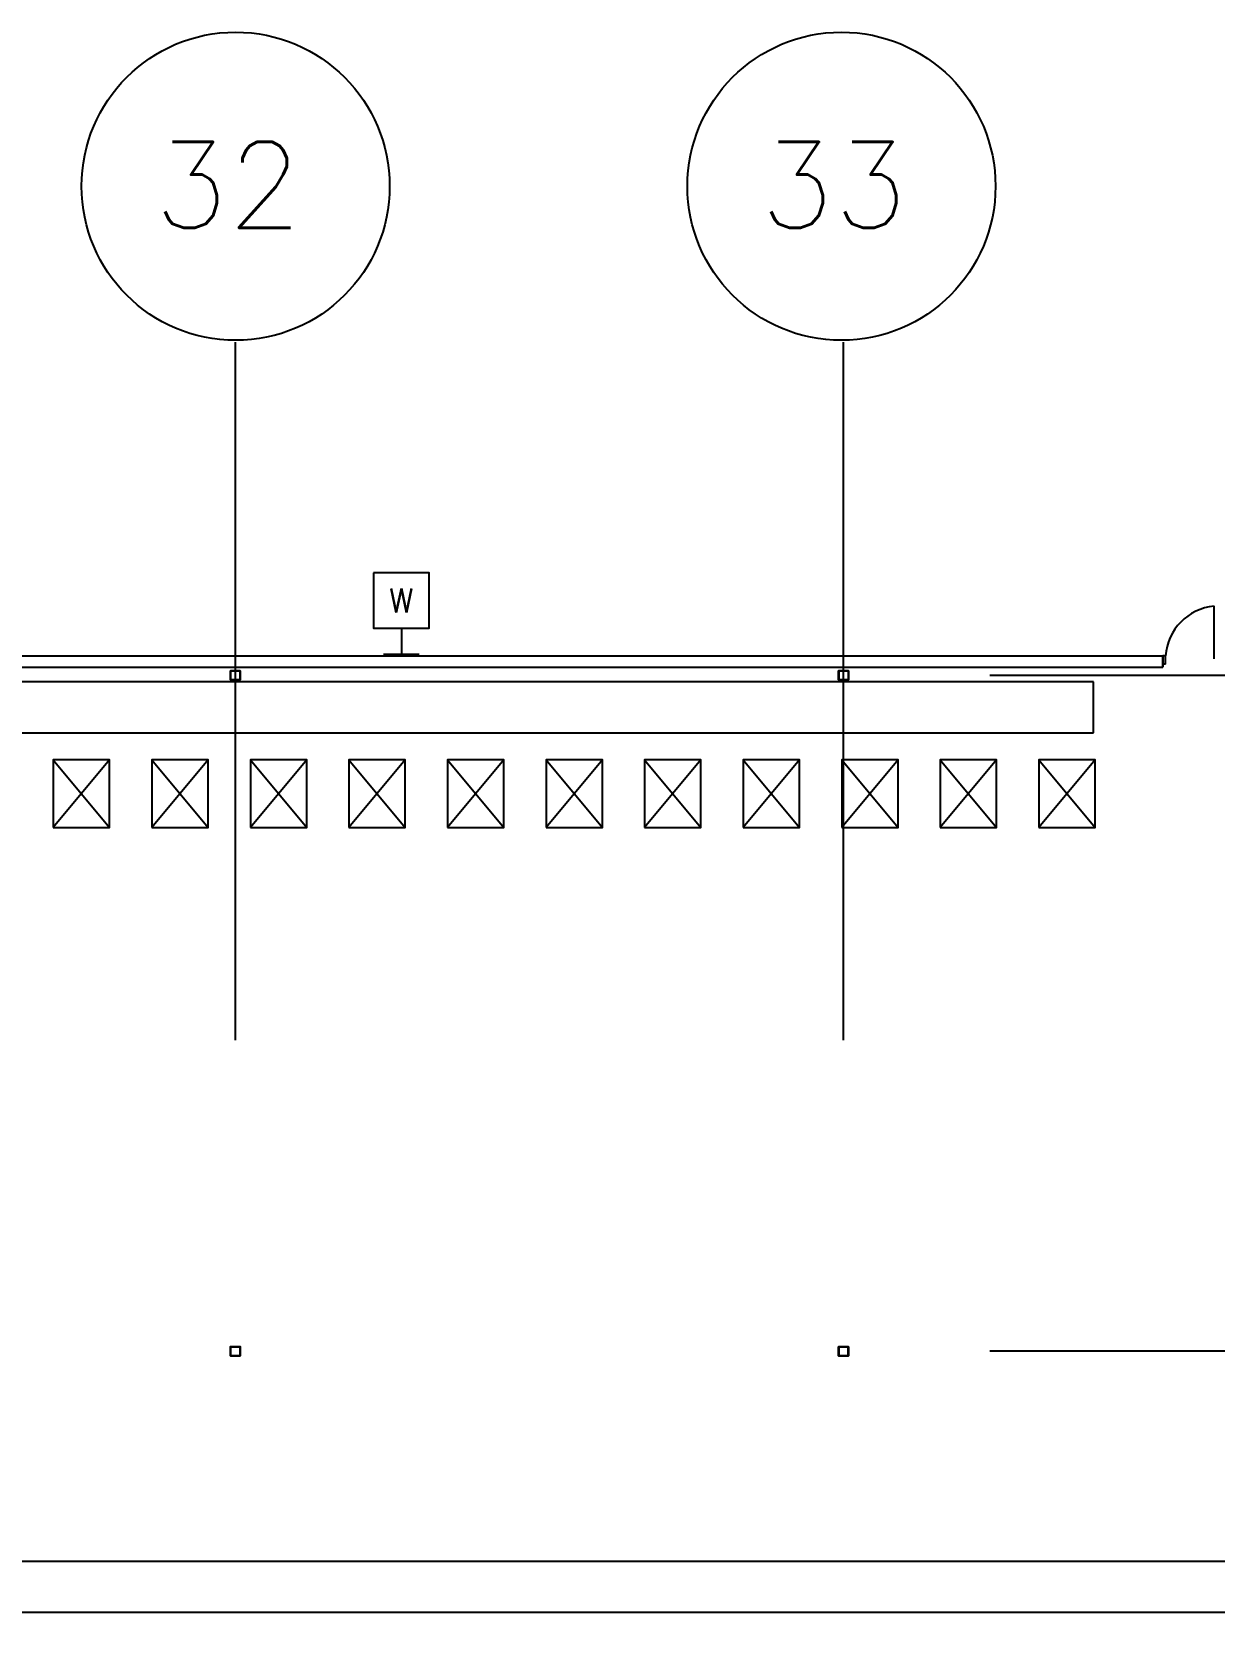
# Model space of a CAD drawing. Header units: millimetres. Extents: x 626570 to 643256, y 6233 to 11343.
# Drawn here: x 640344 to 641184, y 10199 to 11343 of the extents above; entities that cross this region are included whole.
import ezdxf
from ezdxf.enums import TextEntityAlignment as Align

# ---------------------------------------------------------------- set-up
doc = ezdxf.new("R2010")
doc.units = ezdxf.units.MM
doc.header["$LTSCALE"] = 4000
doc.header["$MEASUREMENT"] = 0
doc.linetypes.add('DASHDOT', pattern=[1, 0.5, -0.25, 0, -0.25])
doc.layers.get('0').update_dxf_attribs({"linetype": 'CONTINUOUS'})
for name, color, linetype in [('2012-201_DOOR', 4, 'CONTINUOUS'), ('2012-201_WALL-FLEXWALL', 7, 'CONTINUOUS'), ('45', 4, 'CONTINUOUS'), ('DEPAL3', 4, 'CONTINUOUS'), ('DOOR-THRESHOLD-42', 4, 'CONTINUOUS'), ('LTG', 6, 'CONTINUOUS'), ('MASTERFOUNDATION_1', 4, 'DASHDOT'), ('MASTERFOUNDATION_2', 7, 'CONTINUOUS'), ('MASTERFOUNDATION_25', 7, 'CONTINUOUS'), ('SORTER', 4, 'CONTINUOUS')]:
    doc.layers.add(name, color=color, linetype=linetype)
doc.styles.add('ROMANS', font='ROMANS')
doc.styles.get("Standard").update_dxf_attribs({"font": 'simplex.shx'})

# ---------------------------------------------------------------- blocks, each defined once
blk = doc.blocks.new('WUP')
for p, q in [((0, 465), (0, 0)), ((-322, 0), (322, 0))]:
    blk.add_line(p, q)
blk.add_lwpolyline([(-500, 1465), (-500, 465), (500, 465), (500, 1465)], close=True)
blk.add_text('W', height=430).set_placement((0, 965), align=Align.MIDDLE)

msp = doc.modelspace()

# ---------------------------------------------------------------- linework, layer by layer
at = {"layer": '2012-201_DOOR', "linetype": 'Continuous'}
for p, q in [((641183.2, 10898.4), (641183.2, 10935.8)), ((641148.7, 10900.4), (641146.7, 10900.4)), ((641148.7, 10894.5), (641146.7, 10894.5)), ((641148.7, 10894.5), (641148.7, 10900.4))]:
    msp.add_line(p, q, dxfattribs=at)
at = {"layer": '2012-201_WALL-FLEXWALL', "linetype": 'Continuous'}
for p, q in [((638823.9, 10900.4), (641146.7, 10900.4)), ((641146.7, 10900.4), (641146.7, 10892.5)), ((641146.7, 10892.5), (641146.7, 10900.4)), ((638823.9, 10892.5), (641146.7, 10892.5))]:
    msp.add_line(p, q, dxfattribs=at)
at = {"layer": '45', "linetype": 'Continuous'}
for p, q in [((640398.7, 10826.6), (640358.7, 10778.6)), ((640358.7, 10826.6), (640398.7, 10778.6)), ((640468.7, 10826.6), (640428.7, 10778.6)), ((640428.7, 10826.6), (640468.7, 10778.6)), ((640538.7, 10826.6), (640498.7, 10778.6)), ((640498.7, 10826.6), (640538.7, 10778.6)), ((640608.7, 10826.6), (640568.7, 10778.6)), ((640568.7, 10826.6), (640608.7, 10778.6)), ((640678.7, 10826.6), (640638.7, 10778.6)), ((640638.7, 10826.6), (640678.7, 10778.6)), ((640748.7, 10826.6), (640708.7, 10778.6)), ((640708.7, 10826.6), (640748.7, 10778.6)), ((640818.7, 10826.6), (640778.7, 10778.6)), ((640778.7, 10826.6), (640818.7, 10778.6)), ((640888.7, 10826.6), (640848.7, 10778.6)), ((640848.7, 10826.6), (640888.7, 10778.6)), ((640958.7, 10826.6), (640918.7, 10778.6)), ((640918.7, 10826.6), (640958.7, 10778.6)), ((641028.7, 10826.6), (640988.7, 10778.6)), ((640988.7, 10826.6), (641028.7, 10778.6)), ((641098.7, 10826.6), (641058.7, 10778.6)), ((641058.7, 10826.6), (641098.7, 10778.6))]:
    msp.add_line(p, q, dxfattribs=at)
at = {"layer": '45', "linetype": 'Continuous', "flags": 128}
for points in [[(640358.7, 10778.6), (640398.7, 10778.6), (640398.7, 10826.6), (640358.7, 10826.6), (640358.7, 10778.6)], [(640428.7, 10778.6), (640468.7, 10778.6), (640468.7, 10826.6), (640428.7, 10826.6), (640428.7, 10778.6)], [(640498.7, 10778.6), (640538.7, 10778.6), (640538.7, 10826.6), (640498.7, 10826.6), (640498.7, 10778.6)], [(640568.7, 10778.6), (640608.7, 10778.6), (640608.7, 10826.6), (640568.7, 10826.6), (640568.7, 10778.6)], [(640638.7, 10778.6), (640678.7, 10778.6), (640678.7, 10826.6), (640638.7, 10826.6), (640638.7, 10778.6)], [(640708.7, 10778.6), (640748.7, 10778.6), (640748.7, 10826.6), (640708.7, 10826.6), (640708.7, 10778.6)], [(640778.7, 10778.6), (640818.7, 10778.6), (640818.7, 10826.6), (640778.7, 10826.6), (640778.7, 10778.6)], [(640848.7, 10778.6), (640888.7, 10778.6), (640888.7, 10826.6), (640848.7, 10826.6), (640848.7, 10778.6)], [(640918.7, 10778.6), (640958.7, 10778.6), (640958.7, 10826.6), (640918.7, 10826.6), (640918.7, 10778.6)], [(640988.7, 10778.6), (641028.7, 10778.6), (641028.7, 10826.6), (640988.7, 10826.6), (640988.7, 10778.6)], [(641058.7, 10778.6), (641098.7, 10778.6), (641098.7, 10826.6), (641058.7, 10826.6), (641058.7, 10778.6)]]:
    msp.add_lwpolyline(points, close=True, dxfattribs=at)
at = {"layer": 'DEPAL3', "ltscale": 0.25}
for p, q in [((641097.5, 10882), (639717.6, 10882)), ((641097.5, 10845.8), (641097.5, 10882)), ((639717.6, 10845.8), (641097.5, 10845.8))]:
    msp.add_line(p, q, dxfattribs=at)
at = {"layer": 'DOOR-THRESHOLD-42', "linetype": 'Continuous'}
msp.add_arc((641187, 10897.6), 38.4, 95.795, 175.819, dxfattribs=at)
at = {"layer": 'MASTERFOUNDATION_1', "linetype": 'DASHDOT'}
for p, q in [((640488, 6627.5), (640488, 11123.2)), ((640920, 6627.5), (640920, 11123.2)), ((643023.9, 10886.6), (626796.6, 10886.6)), ((643023.9, 10406.6), (626796.6, 10406.6))]:
    msp.add_line(p, q, dxfattribs=at)
at = {"layer": 'MASTERFOUNDATION_2', "linetype": 'Continuous'}
for centre in [(640488.2, 11233.9), (640918.5, 11233.9)]:
    msp.add_circle(centre, 109.4, dxfattribs=at)
at = {"layer": 'MASTERFOUNDATION_25', "linetype": 'Continuous', "flags": 128}
for points in [[(640485.1, 10890.1), (640490.9, 10890.1), (640490.9, 10890.1), (640490.9, 10890.1), (640490.9, 10890.1), (640491, 10890.1), (640491, 10890.1), (640491, 10890.1), (640491, 10890.1), (640491, 10890.1), (640491.1, 10890.1), (640491.1, 10890.1), (640491.1, 10890.1), (640491.1, 10890.1), (640491.1, 10890), (640491.2, 10890), (640491.2, 10890), (640491.2, 10890), (640491.2, 10890), (640491.2, 10890), (640491.3, 10890), (640491.3, 10890), (640491.3, 10889.9), (640491.3, 10889.9), (640491.3, 10889.9), (640491.3, 10889.9), (640491.4, 10889.9), (640491.4, 10889.9), (640491.4, 10889.9), (640491.4, 10889.8), (640491.4, 10889.8), (640491.4, 10889.8), (640491.4, 10889.8), (640491.4, 10889.8), (640491.4, 10889.7), (640491.5, 10889.7), (640491.5, 10889.7), (640491.5, 10889.7), (640491.5, 10889.7), (640491.5, 10889.6), (640491.5, 10889.6), (640491.5, 10889.6), (640491.5, 10889.6), (640491.5, 10889.6), (640491.5, 10889.5), (640491.5, 10889.5), (640491.5, 10889.5), (640491.5, 10883.7), (640491.5, 10883.7), (640491.5, 10883.7), (640491.5, 10883.7), (640491.5, 10883.6), (640491.5, 10883.6), (640491.5, 10883.6), (640491.5, 10883.6), (640491.5, 10883.6), (640491.5, 10883.5), (640491.5, 10883.5), (640491.5, 10883.5), (640491.4, 10883.5), (640491.4, 10883.5), (640491.4, 10883.4), (640491.4, 10883.4), (640491.4, 10883.4), (640491.4, 10883.4), (640491.4, 10883.4), (640491.4, 10883.3), (640491.4, 10883.3), (640491.3, 10883.3), (640491.3, 10883.3), (640491.3, 10883.3), (640491.3, 10883.3), (640491.3, 10883.3), (640491.3, 10883.2), (640491.2, 10883.2), (640491.2, 10883.2), (640491.2, 10883.2), (640491.2, 10883.2), (640491.2, 10883.2), (640491.1, 10883.2), (640491.1, 10883.2), (640491.1, 10883.2), (640491.1, 10883.1), (640491.1, 10883.1), (640491, 10883.1), (640491, 10883.1), (640491, 10883.1), (640491, 10883.1), (640491, 10883.1), (640490.9, 10883.1), (640490.9, 10883.1), (640490.9, 10883.1), (640490.9, 10883.1), (640485.1, 10883.1), (640485.1, 10883.1), (640485.1, 10883.1), (640485.1, 10883.1), (640485, 10883.1), (640485, 10883.1), (640485, 10883.1), (640485, 10883.1), (640484.9, 10883.1), (640484.9, 10883.1), (640484.9, 10883.1), (640484.9, 10883.2), (640484.9, 10883.2), (640484.8, 10883.2), (640484.8, 10883.2), (640484.8, 10883.2), (640484.8, 10883.2), (640484.8, 10883.2), (640484.8, 10883.2), (640484.7, 10883.2), (640484.7, 10883.3), (640484.7, 10883.3), (640484.7, 10883.3), (640484.7, 10883.3), (640484.7, 10883.3), (640484.6, 10883.3), (640484.6, 10883.3), (640484.6, 10883.4), (640484.6, 10883.4), (640484.6, 10883.4), (640484.6, 10883.4), (640484.6, 10883.4), (640484.6, 10883.5), (640484.6, 10883.5), (640484.5, 10883.5), (640484.5, 10883.5), (640484.5, 10883.5), (640484.5, 10883.6), (640484.5, 10883.6), (640484.5, 10883.6), (640484.5, 10883.6), (640484.5, 10883.6), (640484.5, 10883.7), (640484.5, 10883.7), (640484.5, 10883.7), (640484.5, 10883.7), (640484.5, 10889.5), (640484.5, 10889.5), (640484.5, 10889.5), (640484.5, 10889.6), (640484.5, 10889.6), (640484.5, 10889.6), (640484.5, 10889.6), (640484.5, 10889.6), (640484.5, 10889.7), (640484.5, 10889.7), (640484.5, 10889.7), (640484.5, 10889.7), (640484.6, 10889.7), (640484.6, 10889.8), (640484.6, 10889.8), (640484.6, 10889.8), (640484.6, 10889.8), (640484.6, 10889.8), (640484.6, 10889.9), (640484.6, 10889.9), (640484.6, 10889.9), (640484.7, 10889.9), (640484.7, 10889.9), (640484.7, 10889.9), (640484.7, 10889.9), (640484.7, 10890), (640484.7, 10890), (640484.8, 10890), (640484.8, 10890), (640484.8, 10890), (640484.8, 10890), (640484.8, 10890), (640484.8, 10890), (640484.9, 10890.1), (640484.9, 10890.1), (640484.9, 10890.1), (640484.9, 10890.1), (640484.9, 10890.1), (640485, 10890.1), (640485, 10890.1), (640485, 10890.1), (640485, 10890.1), (640485.1, 10890.1), (640485.1, 10890.1), (640485.1, 10890.1), (640485.1, 10890.1)], [(640485.1, 10889.8), (640490.9, 10889.8), (640490.9, 10889.8), (640490.9, 10889.8), (640490.9, 10889.8), (640490.9, 10889.8), (640490.9, 10889.8), (640490.9, 10889.8), (640490.9, 10889.8), (640491, 10889.8), (640491, 10889.8), (640491, 10889.8), (640491, 10889.8), (640491, 10889.8), (640491, 10889.8), (640491, 10889.8), (640491, 10889.8), (640491, 10889.7), (640491, 10889.7), (640491.1, 10889.7), (640491.1, 10889.7), (640491.1, 10889.7), (640491.1, 10889.7), (640491.1, 10889.7), (640491.1, 10889.7), (640491.1, 10889.7), (640491.1, 10889.7), (640491.1, 10889.7), (640491.1, 10889.7), (640491.1, 10889.7), (640491.1, 10889.7), (640491.1, 10889.6), (640491.1, 10889.6), (640491.2, 10889.6), (640491.2, 10889.6), (640491.2, 10889.6), (640491.2, 10889.6), (640491.2, 10889.6), (640491.2, 10889.6), (640491.2, 10889.6), (640491.2, 10889.6), (640491.2, 10889.5), (640491.2, 10889.5), (640491.2, 10889.5), (640491.2, 10889.5), (640491.2, 10889.5), (640491.2, 10889.5), (640491.2, 10883.7), (640491.2, 10883.7), (640491.2, 10883.7), (640491.2, 10883.7), (640491.2, 10883.7), (640491.2, 10883.7), (640491.2, 10883.7), (640491.2, 10883.7), (640491.2, 10883.6), (640491.2, 10883.6), (640491.2, 10883.6), (640491.2, 10883.6), (640491.2, 10883.6), (640491.2, 10883.6), (640491.1, 10883.6), (640491.1, 10883.6), (640491.1, 10883.6), (640491.1, 10883.6), (640491.1, 10883.5), (640491.1, 10883.5), (640491.1, 10883.5), (640491.1, 10883.5), (640491.1, 10883.5), (640491.1, 10883.5), (640491.1, 10883.5), (640491.1, 10883.5), (640491.1, 10883.5), (640491.1, 10883.5), (640491, 10883.5), (640491, 10883.5), (640491, 10883.5), (640491, 10883.5), (640491, 10883.5), (640491, 10883.4), (640491, 10883.4), (640491, 10883.4), (640491, 10883.4), (640491, 10883.4), (640490.9, 10883.4), (640490.9, 10883.4), (640490.9, 10883.4), (640490.9, 10883.4), (640490.9, 10883.4), (640490.9, 10883.4), (640490.9, 10883.4), (640490.9, 10883.4), (640485.1, 10883.4), (640485.1, 10883.4), (640485.1, 10883.4), (640485.1, 10883.4), (640485.1, 10883.4), (640485.1, 10883.4), (640485.1, 10883.4), (640485, 10883.4), (640485, 10883.4), (640485, 10883.4), (640485, 10883.4), (640485, 10883.4), (640485, 10883.4), (640485, 10883.5), (640485, 10883.5), (640485, 10883.5), (640485, 10883.5), (640484.9, 10883.5), (640484.9, 10883.5), (640484.9, 10883.5), (640484.9, 10883.5), (640484.9, 10883.5), (640484.9, 10883.5), (640484.9, 10883.5), (640484.9, 10883.5), (640484.9, 10883.5), (640484.9, 10883.5), (640484.9, 10883.5), (640484.9, 10883.6), (640484.9, 10883.6), (640484.9, 10883.6), (640484.8, 10883.6), (640484.8, 10883.6), (640484.8, 10883.6), (640484.8, 10883.6), (640484.8, 10883.6), (640484.8, 10883.6), (640484.8, 10883.6), (640484.8, 10883.7), (640484.8, 10883.7), (640484.8, 10883.7), (640484.8, 10883.7), (640484.8, 10883.7), (640484.8, 10883.7), (640484.8, 10883.7), (640484.8, 10883.7), (640484.8, 10889.5), (640484.8, 10889.5), (640484.8, 10889.5), (640484.8, 10889.5), (640484.8, 10889.5), (640484.8, 10889.5), (640484.8, 10889.6), (640484.8, 10889.6), (640484.8, 10889.6), (640484.8, 10889.6), (640484.8, 10889.6), (640484.8, 10889.6), (640484.8, 10889.6), (640484.8, 10889.6), (640484.8, 10889.6), (640484.9, 10889.6), (640484.9, 10889.7), (640484.9, 10889.7), (640484.9, 10889.7), (640484.9, 10889.7), (640484.9, 10889.7), (640484.9, 10889.7), (640484.9, 10889.7), (640484.9, 10889.7), (640484.9, 10889.7), (640484.9, 10889.7), (640484.9, 10889.7), (640484.9, 10889.7), (640484.9, 10889.7), (640485, 10889.7), (640485, 10889.8), (640485, 10889.8), (640485, 10889.8), (640485, 10889.8), (640485, 10889.8), (640485, 10889.8), (640485, 10889.8), (640485, 10889.8), (640485, 10889.8), (640485.1, 10889.8), (640485.1, 10889.8), (640485.1, 10889.8), (640485.1, 10889.8), (640485.1, 10889.8), (640485.1, 10889.8), (640485.1, 10889.8)], [(640917.1, 10890.1), (640922.9, 10890.1), (640922.9, 10890.1), (640922.9, 10890.1), (640922.9, 10890.1), (640923, 10890.1), (640923, 10890.1), (640923, 10890.1), (640923, 10890.1), (640923.1, 10890.1), (640923.1, 10890.1), (640923.1, 10890.1), (640923.1, 10890.1), (640923.1, 10890.1), (640923.2, 10890), (640923.2, 10890), (640923.2, 10890), (640923.2, 10890), (640923.2, 10890), (640923.2, 10890), (640923.3, 10890), (640923.3, 10890), (640923.3, 10889.9), (640923.3, 10889.9), (640923.3, 10889.9), (640923.3, 10889.9), (640923.4, 10889.9), (640923.4, 10889.9), (640923.4, 10889.9), (640923.4, 10889.8), (640923.4, 10889.8), (640923.4, 10889.8), (640923.4, 10889.8), (640923.4, 10889.8), (640923.5, 10889.7), (640923.5, 10889.7), (640923.5, 10889.7), (640923.5, 10889.7), (640923.5, 10889.7), (640923.5, 10889.6), (640923.5, 10889.6), (640923.5, 10889.6), (640923.5, 10889.6), (640923.5, 10889.6), (640923.5, 10889.5), (640923.5, 10889.5), (640923.5, 10889.5), (640923.5, 10883.7), (640923.5, 10883.7), (640923.5, 10883.7), (640923.5, 10883.7), (640923.5, 10883.6), (640923.5, 10883.6), (640923.5, 10883.6), (640923.5, 10883.6), (640923.5, 10883.6), (640923.5, 10883.5), (640923.5, 10883.5), (640923.5, 10883.5), (640923.5, 10883.5), (640923.4, 10883.5), (640923.4, 10883.4), (640923.4, 10883.4), (640923.4, 10883.4), (640923.4, 10883.4), (640923.4, 10883.4), (640923.4, 10883.3), (640923.4, 10883.3), (640923.3, 10883.3), (640923.3, 10883.3), (640923.3, 10883.3), (640923.3, 10883.3), (640923.3, 10883.3), (640923.3, 10883.2), (640923.2, 10883.2), (640923.2, 10883.2), (640923.2, 10883.2), (640923.2, 10883.2), (640923.2, 10883.2), (640923.2, 10883.2), (640923.1, 10883.2), (640923.1, 10883.2), (640923.1, 10883.1), (640923.1, 10883.1), (640923.1, 10883.1), (640923, 10883.1), (640923, 10883.1), (640923, 10883.1), (640923, 10883.1), (640922.9, 10883.1), (640922.9, 10883.1), (640922.9, 10883.1), (640922.9, 10883.1), (640917.1, 10883.1), (640917.1, 10883.1), (640917.1, 10883.1), (640917.1, 10883.1), (640917, 10883.1), (640917, 10883.1), (640917, 10883.1), (640917, 10883.1), (640917, 10883.1), (640916.9, 10883.1), (640916.9, 10883.1), (640916.9, 10883.2), (640916.9, 10883.2), (640916.9, 10883.2), (640916.8, 10883.2), (640916.8, 10883.2), (640916.8, 10883.2), (640916.8, 10883.2), (640916.8, 10883.2), (640916.7, 10883.2), (640916.7, 10883.3), (640916.7, 10883.3), (640916.7, 10883.3), (640916.7, 10883.3), (640916.7, 10883.3), (640916.7, 10883.3), (640916.6, 10883.3), (640916.6, 10883.4), (640916.6, 10883.4), (640916.6, 10883.4), (640916.6, 10883.4), (640916.6, 10883.4), (640916.6, 10883.5), (640916.6, 10883.5), (640916.6, 10883.5), (640916.5, 10883.5), (640916.5, 10883.5), (640916.5, 10883.6), (640916.5, 10883.6), (640916.5, 10883.6), (640916.5, 10883.6), (640916.5, 10883.6), (640916.5, 10883.7), (640916.5, 10883.7), (640916.5, 10883.7), (640916.5, 10883.7), (640916.5, 10889.5), (640916.5, 10889.5), (640916.5, 10889.5), (640916.5, 10889.6), (640916.5, 10889.6), (640916.5, 10889.6), (640916.5, 10889.6), (640916.5, 10889.6), (640916.5, 10889.7), (640916.5, 10889.7), (640916.5, 10889.7), (640916.6, 10889.7), (640916.6, 10889.7), (640916.6, 10889.8), (640916.6, 10889.8), (640916.6, 10889.8), (640916.6, 10889.8), (640916.6, 10889.8), (640916.6, 10889.9), (640916.6, 10889.9), (640916.7, 10889.9), (640916.7, 10889.9), (640916.7, 10889.9), (640916.7, 10889.9), (640916.7, 10889.9), (640916.7, 10890), (640916.7, 10890), (640916.8, 10890), (640916.8, 10890), (640916.8, 10890), (640916.8, 10890), (640916.8, 10890), (640916.9, 10890), (640916.9, 10890.1), (640916.9, 10890.1), (640916.9, 10890.1), (640916.9, 10890.1), (640917, 10890.1), (640917, 10890.1), (640917, 10890.1), (640917, 10890.1), (640917, 10890.1), (640917.1, 10890.1), (640917.1, 10890.1), (640917.1, 10890.1), (640917.1, 10890.1)], [(640917.1, 10889.8), (640922.9, 10889.8), (640922.9, 10889.8), (640922.9, 10889.8), (640922.9, 10889.8), (640922.9, 10889.8), (640922.9, 10889.8), (640922.9, 10889.8), (640923, 10889.8), (640923, 10889.8), (640923, 10889.8), (640923, 10889.8), (640923, 10889.8), (640923, 10889.8), (640923, 10889.8), (640923, 10889.8), (640923, 10889.8), (640923, 10889.7), (640923.1, 10889.7), (640923.1, 10889.7), (640923.1, 10889.7), (640923.1, 10889.7), (640923.1, 10889.7), (640923.1, 10889.7), (640923.1, 10889.7), (640923.1, 10889.7), (640923.1, 10889.7), (640923.1, 10889.7), (640923.1, 10889.7), (640923.1, 10889.7), (640923.1, 10889.7), (640923.2, 10889.6), (640923.2, 10889.6), (640923.2, 10889.6), (640923.2, 10889.6), (640923.2, 10889.6), (640923.2, 10889.6), (640923.2, 10889.6), (640923.2, 10889.6), (640923.2, 10889.6), (640923.2, 10889.6), (640923.2, 10889.5), (640923.2, 10889.5), (640923.2, 10889.5), (640923.2, 10889.5), (640923.2, 10889.5), (640923.2, 10889.5), (640923.2, 10883.7), (640923.2, 10883.7), (640923.2, 10883.7), (640923.2, 10883.7), (640923.2, 10883.7), (640923.2, 10883.7), (640923.2, 10883.7), (640923.2, 10883.7), (640923.2, 10883.6), (640923.2, 10883.6), (640923.2, 10883.6), (640923.2, 10883.6), (640923.2, 10883.6), (640923.2, 10883.6), (640923.2, 10883.6), (640923.2, 10883.6), (640923.1, 10883.6), (640923.1, 10883.6), (640923.1, 10883.5), (640923.1, 10883.5), (640923.1, 10883.5), (640923.1, 10883.5), (640923.1, 10883.5), (640923.1, 10883.5), (640923.1, 10883.5), (640923.1, 10883.5), (640923.1, 10883.5), (640923.1, 10883.5), (640923.1, 10883.5), (640923, 10883.5), (640923, 10883.5), (640923, 10883.5), (640923, 10883.5), (640923, 10883.4), (640923, 10883.4), (640923, 10883.4), (640923, 10883.4), (640923, 10883.4), (640923, 10883.4), (640922.9, 10883.4), (640922.9, 10883.4), (640922.9, 10883.4), (640922.9, 10883.4), (640922.9, 10883.4), (640922.9, 10883.4), (640922.9, 10883.4), (640917.1, 10883.4), (640917.1, 10883.4), (640917.1, 10883.4), (640917.1, 10883.4), (640917.1, 10883.4), (640917.1, 10883.4), (640917.1, 10883.4), (640917.1, 10883.4), (640917, 10883.4), (640917, 10883.4), (640917, 10883.4), (640917, 10883.4), (640917, 10883.4), (640917, 10883.5), (640917, 10883.5), (640917, 10883.5), (640917, 10883.5), (640917, 10883.5), (640916.9, 10883.5), (640916.9, 10883.5), (640916.9, 10883.5), (640916.9, 10883.5), (640916.9, 10883.5), (640916.9, 10883.5), (640916.9, 10883.5), (640916.9, 10883.5), (640916.9, 10883.5), (640916.9, 10883.5), (640916.9, 10883.6), (640916.9, 10883.6), (640916.9, 10883.6), (640916.9, 10883.6), (640916.8, 10883.6), (640916.8, 10883.6), (640916.8, 10883.6), (640916.8, 10883.6), (640916.8, 10883.6), (640916.8, 10883.6), (640916.8, 10883.7), (640916.8, 10883.7), (640916.8, 10883.7), (640916.8, 10883.7), (640916.8, 10883.7), (640916.8, 10883.7), (640916.8, 10883.7), (640916.8, 10883.7), (640916.8, 10889.5), (640916.8, 10889.5), (640916.8, 10889.5), (640916.8, 10889.5), (640916.8, 10889.5), (640916.8, 10889.5), (640916.8, 10889.6), (640916.8, 10889.6), (640916.8, 10889.6), (640916.8, 10889.6), (640916.8, 10889.6), (640916.8, 10889.6), (640916.8, 10889.6), (640916.8, 10889.6), (640916.9, 10889.6), (640916.9, 10889.6), (640916.9, 10889.7), (640916.9, 10889.7), (640916.9, 10889.7), (640916.9, 10889.7), (640916.9, 10889.7), (640916.9, 10889.7), (640916.9, 10889.7), (640916.9, 10889.7), (640916.9, 10889.7), (640916.9, 10889.7), (640916.9, 10889.7), (640916.9, 10889.7), (640917, 10889.7), (640917, 10889.7), (640917, 10889.8), (640917, 10889.8), (640917, 10889.8), (640917, 10889.8), (640917, 10889.8), (640917, 10889.8), (640917, 10889.8), (640917, 10889.8), (640917.1, 10889.8), (640917.1, 10889.8), (640917.1, 10889.8), (640917.1, 10889.8), (640917.1, 10889.8), (640917.1, 10889.8), (640917.1, 10889.8), (640917.1, 10889.8)], [(640485.1, 10410.1), (640490.9, 10410.1), (640490.9, 10410.1), (640490.9, 10410.1), (640490.9, 10410.1), (640491, 10410.1), (640491, 10410.1), (640491, 10410.1), (640491, 10410.1), (640491, 10410.1), (640491.1, 10410.1), (640491.1, 10410.1), (640491.1, 10410.1), (640491.1, 10410.1), (640491.1, 10410), (640491.2, 10410), (640491.2, 10410), (640491.2, 10410), (640491.2, 10410), (640491.2, 10410), (640491.3, 10410), (640491.3, 10410), (640491.3, 10409.9), (640491.3, 10409.9), (640491.3, 10409.9), (640491.3, 10409.9), (640491.4, 10409.9), (640491.4, 10409.9), (640491.4, 10409.9), (640491.4, 10409.8), (640491.4, 10409.8), (640491.4, 10409.8), (640491.4, 10409.8), (640491.4, 10409.8), (640491.4, 10409.7), (640491.5, 10409.7), (640491.5, 10409.7), (640491.5, 10409.7), (640491.5, 10409.7), (640491.5, 10409.6), (640491.5, 10409.6), (640491.5, 10409.6), (640491.5, 10409.6), (640491.5, 10409.6), (640491.5, 10409.5), (640491.5, 10409.5), (640491.5, 10409.5), (640491.5, 10403.7), (640491.5, 10403.7), (640491.5, 10403.7), (640491.5, 10403.7), (640491.5, 10403.6), (640491.5, 10403.6), (640491.5, 10403.6), (640491.5, 10403.6), (640491.5, 10403.6), (640491.5, 10403.5), (640491.5, 10403.5), (640491.5, 10403.5), (640491.4, 10403.5), (640491.4, 10403.5), (640491.4, 10403.4), (640491.4, 10403.4), (640491.4, 10403.4), (640491.4, 10403.4), (640491.4, 10403.4), (640491.4, 10403.3), (640491.4, 10403.3), (640491.3, 10403.3), (640491.3, 10403.3), (640491.3, 10403.3), (640491.3, 10403.3), (640491.3, 10403.3), (640491.3, 10403.2), (640491.2, 10403.2), (640491.2, 10403.2), (640491.2, 10403.2), (640491.2, 10403.2), (640491.2, 10403.2), (640491.1, 10403.2), (640491.1, 10403.2), (640491.1, 10403.2), (640491.1, 10403.1), (640491.1, 10403.1), (640491, 10403.1), (640491, 10403.1), (640491, 10403.1), (640491, 10403.1), (640491, 10403.1), (640490.9, 10403.1), (640490.9, 10403.1), (640490.9, 10403.1), (640490.9, 10403.1), (640485.1, 10403.1), (640485.1, 10403.1), (640485.1, 10403.1), (640485.1, 10403.1), (640485, 10403.1), (640485, 10403.1), (640485, 10403.1), (640485, 10403.1), (640484.9, 10403.1), (640484.9, 10403.1), (640484.9, 10403.1), (640484.9, 10403.2), (640484.9, 10403.2), (640484.8, 10403.2), (640484.8, 10403.2), (640484.8, 10403.2), (640484.8, 10403.2), (640484.8, 10403.2), (640484.8, 10403.2), (640484.7, 10403.2), (640484.7, 10403.3), (640484.7, 10403.3), (640484.7, 10403.3), (640484.7, 10403.3), (640484.7, 10403.3), (640484.6, 10403.3), (640484.6, 10403.3), (640484.6, 10403.4), (640484.6, 10403.4), (640484.6, 10403.4), (640484.6, 10403.4), (640484.6, 10403.4), (640484.6, 10403.5), (640484.6, 10403.5), (640484.5, 10403.5), (640484.5, 10403.5), (640484.5, 10403.5), (640484.5, 10403.6), (640484.5, 10403.6), (640484.5, 10403.6), (640484.5, 10403.6), (640484.5, 10403.6), (640484.5, 10403.7), (640484.5, 10403.7), (640484.5, 10403.7), (640484.5, 10403.7), (640484.5, 10409.5), (640484.5, 10409.5), (640484.5, 10409.5), (640484.5, 10409.6), (640484.5, 10409.6), (640484.5, 10409.6), (640484.5, 10409.6), (640484.5, 10409.6), (640484.5, 10409.7), (640484.5, 10409.7), (640484.5, 10409.7), (640484.5, 10409.7), (640484.6, 10409.7), (640484.6, 10409.8), (640484.6, 10409.8), (640484.6, 10409.8), (640484.6, 10409.8), (640484.6, 10409.8), (640484.6, 10409.9), (640484.6, 10409.9), (640484.6, 10409.9), (640484.7, 10409.9), (640484.7, 10409.9), (640484.7, 10409.9), (640484.7, 10409.9), (640484.7, 10410), (640484.7, 10410), (640484.8, 10410), (640484.8, 10410), (640484.8, 10410), (640484.8, 10410), (640484.8, 10410), (640484.8, 10410), (640484.9, 10410.1), (640484.9, 10410.1), (640484.9, 10410.1), (640484.9, 10410.1), (640484.9, 10410.1), (640485, 10410.1), (640485, 10410.1), (640485, 10410.1), (640485, 10410.1), (640485.1, 10410.1), (640485.1, 10410.1), (640485.1, 10410.1), (640485.1, 10410.1)], [(640485.1, 10409.8), (640490.9, 10409.8), (640490.9, 10409.8), (640490.9, 10409.8), (640490.9, 10409.8), (640490.9, 10409.8), (640490.9, 10409.8), (640490.9, 10409.8), (640490.9, 10409.8), (640491, 10409.8), (640491, 10409.8), (640491, 10409.8), (640491, 10409.8), (640491, 10409.8), (640491, 10409.8), (640491, 10409.8), (640491, 10409.8), (640491, 10409.7), (640491, 10409.7), (640491.1, 10409.7), (640491.1, 10409.7), (640491.1, 10409.7), (640491.1, 10409.7), (640491.1, 10409.7), (640491.1, 10409.7), (640491.1, 10409.7), (640491.1, 10409.7), (640491.1, 10409.7), (640491.1, 10409.7), (640491.1, 10409.7), (640491.1, 10409.7), (640491.1, 10409.6), (640491.1, 10409.6), (640491.2, 10409.6), (640491.2, 10409.6), (640491.2, 10409.6), (640491.2, 10409.6), (640491.2, 10409.6), (640491.2, 10409.6), (640491.2, 10409.6), (640491.2, 10409.6), (640491.2, 10409.5), (640491.2, 10409.5), (640491.2, 10409.5), (640491.2, 10409.5), (640491.2, 10409.5), (640491.2, 10409.5), (640491.2, 10403.7), (640491.2, 10403.7), (640491.2, 10403.7), (640491.2, 10403.7), (640491.2, 10403.7), (640491.2, 10403.7), (640491.2, 10403.7), (640491.2, 10403.7), (640491.2, 10403.6), (640491.2, 10403.6), (640491.2, 10403.6), (640491.2, 10403.6), (640491.2, 10403.6), (640491.2, 10403.6), (640491.1, 10403.6), (640491.1, 10403.6), (640491.1, 10403.6), (640491.1, 10403.6), (640491.1, 10403.5), (640491.1, 10403.5), (640491.1, 10403.5), (640491.1, 10403.5), (640491.1, 10403.5), (640491.1, 10403.5), (640491.1, 10403.5), (640491.1, 10403.5), (640491.1, 10403.5), (640491.1, 10403.5), (640491, 10403.5), (640491, 10403.5), (640491, 10403.5), (640491, 10403.5), (640491, 10403.5), (640491, 10403.4), (640491, 10403.4), (640491, 10403.4), (640491, 10403.4), (640491, 10403.4), (640490.9, 10403.4), (640490.9, 10403.4), (640490.9, 10403.4), (640490.9, 10403.4), (640490.9, 10403.4), (640490.9, 10403.4), (640490.9, 10403.4), (640490.9, 10403.4), (640485.1, 10403.4), (640485.1, 10403.4), (640485.1, 10403.4), (640485.1, 10403.4), (640485.1, 10403.4), (640485.1, 10403.4), (640485.1, 10403.4), (640485, 10403.4), (640485, 10403.4), (640485, 10403.4), (640485, 10403.4), (640485, 10403.4), (640485, 10403.4), (640485, 10403.5), (640485, 10403.5), (640485, 10403.5), (640485, 10403.5), (640484.9, 10403.5), (640484.9, 10403.5), (640484.9, 10403.5), (640484.9, 10403.5), (640484.9, 10403.5), (640484.9, 10403.5), (640484.9, 10403.5), (640484.9, 10403.5), (640484.9, 10403.5), (640484.9, 10403.5), (640484.9, 10403.5), (640484.9, 10403.6), (640484.9, 10403.6), (640484.9, 10403.6), (640484.8, 10403.6), (640484.8, 10403.6), (640484.8, 10403.6), (640484.8, 10403.6), (640484.8, 10403.6), (640484.8, 10403.6), (640484.8, 10403.6), (640484.8, 10403.7), (640484.8, 10403.7), (640484.8, 10403.7), (640484.8, 10403.7), (640484.8, 10403.7), (640484.8, 10403.7), (640484.8, 10403.7), (640484.8, 10403.7), (640484.8, 10409.5), (640484.8, 10409.5), (640484.8, 10409.5), (640484.8, 10409.5), (640484.8, 10409.5), (640484.8, 10409.5), (640484.8, 10409.6), (640484.8, 10409.6), (640484.8, 10409.6), (640484.8, 10409.6), (640484.8, 10409.6), (640484.8, 10409.6), (640484.8, 10409.6), (640484.8, 10409.6), (640484.8, 10409.6), (640484.9, 10409.6), (640484.9, 10409.7), (640484.9, 10409.7), (640484.9, 10409.7), (640484.9, 10409.7), (640484.9, 10409.7), (640484.9, 10409.7), (640484.9, 10409.7), (640484.9, 10409.7), (640484.9, 10409.7), (640484.9, 10409.7), (640484.9, 10409.7), (640484.9, 10409.7), (640484.9, 10409.7), (640485, 10409.7), (640485, 10409.8), (640485, 10409.8), (640485, 10409.8), (640485, 10409.8), (640485, 10409.8), (640485, 10409.8), (640485, 10409.8), (640485, 10409.8), (640485, 10409.8), (640485.1, 10409.8), (640485.1, 10409.8), (640485.1, 10409.8), (640485.1, 10409.8), (640485.1, 10409.8), (640485.1, 10409.8), (640485.1, 10409.8)], [(640917.1, 10410.1), (640922.8, 10410.1), (640922.9, 10410.1), (640922.9, 10410.1), (640922.9, 10410.1), (640922.9, 10410.1), (640922.9, 10410.1), (640923, 10410.1), (640923, 10410.1), (640923, 10410.1), (640923, 10410.1), (640923.1, 10410.1), (640923.1, 10410.1), (640923.1, 10410.1), (640923.1, 10410), (640923.1, 10410), (640923.2, 10410), (640923.2, 10410), (640923.2, 10410), (640923.2, 10410), (640923.2, 10410), (640923.2, 10410), (640923.3, 10409.9), (640923.3, 10409.9), (640923.3, 10409.9), (640923.3, 10409.9), (640923.3, 10409.9), (640923.3, 10409.9), (640923.3, 10409.9), (640923.4, 10409.8), (640923.4, 10409.8), (640923.4, 10409.8), (640923.4, 10409.8), (640923.4, 10409.8), (640923.4, 10409.7), (640923.4, 10409.7), (640923.4, 10409.7), (640923.4, 10409.7), (640923.4, 10409.7), (640923.4, 10409.6), (640923.4, 10409.6), (640923.5, 10409.6), (640923.5, 10409.6), (640923.5, 10409.6), (640923.5, 10409.5), (640923.5, 10409.5), (640923.5, 10409.5), (640923.5, 10403.7), (640923.5, 10403.7), (640923.5, 10403.7), (640923.5, 10403.7), (640923.5, 10403.6), (640923.5, 10403.6), (640923.4, 10403.6), (640923.4, 10403.6), (640923.4, 10403.6), (640923.4, 10403.5), (640923.4, 10403.5), (640923.4, 10403.5), (640923.4, 10403.5), (640923.4, 10403.5), (640923.4, 10403.4), (640923.4, 10403.4), (640923.4, 10403.4), (640923.4, 10403.4), (640923.3, 10403.4), (640923.3, 10403.3), (640923.3, 10403.3), (640923.3, 10403.3), (640923.3, 10403.3), (640923.3, 10403.3), (640923.3, 10403.3), (640923.2, 10403.3), (640923.2, 10403.2), (640923.2, 10403.2), (640923.2, 10403.2), (640923.2, 10403.2), (640923.2, 10403.2), (640923.1, 10403.2), (640923.1, 10403.2), (640923.1, 10403.2), (640923.1, 10403.2), (640923.1, 10403.1), (640923, 10403.1), (640923, 10403.1), (640923, 10403.1), (640923, 10403.1), (640922.9, 10403.1), (640922.9, 10403.1), (640922.9, 10403.1), (640922.9, 10403.1), (640922.9, 10403.1), (640922.8, 10403.1), (640917.1, 10403.1), (640917.1, 10403.1), (640917, 10403.1), (640917, 10403.1), (640917, 10403.1), (640917, 10403.1), (640917, 10403.1), (640916.9, 10403.1), (640916.9, 10403.1), (640916.9, 10403.1), (640916.9, 10403.1), (640916.9, 10403.2), (640916.8, 10403.2), (640916.8, 10403.2), (640916.8, 10403.2), (640916.8, 10403.2), (640916.8, 10403.2), (640916.7, 10403.2), (640916.7, 10403.2), (640916.7, 10403.2), (640916.7, 10403.3), (640916.7, 10403.3), (640916.7, 10403.3), (640916.6, 10403.3), (640916.6, 10403.3), (640916.6, 10403.3), (640916.6, 10403.3), (640916.6, 10403.4), (640916.6, 10403.4), (640916.6, 10403.4), (640916.5, 10403.4), (640916.5, 10403.4), (640916.5, 10403.5), (640916.5, 10403.5), (640916.5, 10403.5), (640916.5, 10403.5), (640916.5, 10403.5), (640916.5, 10403.6), (640916.5, 10403.6), (640916.5, 10403.6), (640916.5, 10403.6), (640916.5, 10403.6), (640916.5, 10403.7), (640916.5, 10403.7), (640916.5, 10403.7), (640916.5, 10403.7), (640916.5, 10409.5), (640916.5, 10409.5), (640916.5, 10409.5), (640916.5, 10409.6), (640916.5, 10409.6), (640916.5, 10409.6), (640916.5, 10409.6), (640916.5, 10409.6), (640916.5, 10409.7), (640916.5, 10409.7), (640916.5, 10409.7), (640916.5, 10409.7), (640916.5, 10409.7), (640916.5, 10409.8), (640916.5, 10409.8), (640916.5, 10409.8), (640916.6, 10409.8), (640916.6, 10409.8), (640916.6, 10409.9), (640916.6, 10409.9), (640916.6, 10409.9), (640916.6, 10409.9), (640916.6, 10409.9), (640916.7, 10409.9), (640916.7, 10409.9), (640916.7, 10410), (640916.7, 10410), (640916.7, 10410), (640916.7, 10410), (640916.8, 10410), (640916.8, 10410), (640916.8, 10410), (640916.8, 10410), (640916.8, 10410.1), (640916.9, 10410.1), (640916.9, 10410.1), (640916.9, 10410.1), (640916.9, 10410.1), (640916.9, 10410.1), (640917, 10410.1), (640917, 10410.1), (640917, 10410.1), (640917, 10410.1), (640917, 10410.1), (640917.1, 10410.1), (640917.1, 10410.1)], [(640917.1, 10409.8), (640922.8, 10409.8), (640922.9, 10409.8), (640922.9, 10409.8), (640922.9, 10409.8), (640922.9, 10409.8), (640922.9, 10409.8), (640922.9, 10409.8), (640922.9, 10409.8), (640922.9, 10409.8), (640922.9, 10409.8), (640922.9, 10409.8), (640923, 10409.8), (640923, 10409.8), (640923, 10409.8), (640923, 10409.8), (640923, 10409.8), (640923, 10409.7), (640923, 10409.7), (640923, 10409.7), (640923, 10409.7), (640923, 10409.7), (640923, 10409.7), (640923.1, 10409.7), (640923.1, 10409.7), (640923.1, 10409.7), (640923.1, 10409.7), (640923.1, 10409.7), (640923.1, 10409.7), (640923.1, 10409.7), (640923.1, 10409.7), (640923.1, 10409.6), (640923.1, 10409.6), (640923.1, 10409.6), (640923.1, 10409.6), (640923.1, 10409.6), (640923.1, 10409.6), (640923.1, 10409.6), (640923.1, 10409.6), (640923.1, 10409.6), (640923.1, 10409.6), (640923.1, 10409.5), (640923.1, 10409.5), (640923.1, 10409.5), (640923.1, 10409.5), (640923.1, 10409.5), (640923.1, 10409.5), (640923.1, 10403.7), (640923.1, 10403.7), (640923.1, 10403.7), (640923.1, 10403.7), (640923.1, 10403.7), (640923.1, 10403.7), (640923.1, 10403.7), (640923.1, 10403.7), (640923.1, 10403.6), (640923.1, 10403.6), (640923.1, 10403.6), (640923.1, 10403.6), (640923.1, 10403.6), (640923.1, 10403.6), (640923.1, 10403.6), (640923.1, 10403.6), (640923.1, 10403.6), (640923.1, 10403.6), (640923.1, 10403.5), (640923.1, 10403.5), (640923.1, 10403.5), (640923.1, 10403.5), (640923.1, 10403.5), (640923.1, 10403.5), (640923, 10403.5), (640923, 10403.5), (640923, 10403.5), (640923, 10403.5), (640923, 10403.5), (640923, 10403.5), (640923, 10403.5), (640923, 10403.5), (640923, 10403.5), (640923, 10403.4), (640923, 10403.4), (640922.9, 10403.4), (640922.9, 10403.4), (640922.9, 10403.4), (640922.9, 10403.4), (640922.9, 10403.4), (640922.9, 10403.4), (640922.9, 10403.4), (640922.9, 10403.4), (640922.9, 10403.4), (640922.9, 10403.4), (640922.8, 10403.4), (640917.1, 10403.4), (640917.1, 10403.4), (640917.1, 10403.4), (640917.1, 10403.4), (640917, 10403.4), (640917, 10403.4), (640917, 10403.4), (640917, 10403.4), (640917, 10403.4), (640917, 10403.4), (640917, 10403.4), (640917, 10403.4), (640917, 10403.4), (640916.9, 10403.5), (640916.9, 10403.5), (640916.9, 10403.5), (640916.9, 10403.5), (640916.9, 10403.5), (640916.9, 10403.5), (640916.9, 10403.5), (640916.9, 10403.5), (640916.9, 10403.5), (640916.9, 10403.5), (640916.9, 10403.5), (640916.9, 10403.5), (640916.8, 10403.5), (640916.8, 10403.5), (640916.8, 10403.5), (640916.8, 10403.6), (640916.8, 10403.6), (640916.8, 10403.6), (640916.8, 10403.6), (640916.8, 10403.6), (640916.8, 10403.6), (640916.8, 10403.6), (640916.8, 10403.6), (640916.8, 10403.6), (640916.8, 10403.6), (640916.8, 10403.7), (640916.8, 10403.7), (640916.8, 10403.7), (640916.8, 10403.7), (640916.8, 10403.7), (640916.8, 10403.7), (640916.8, 10403.7), (640916.8, 10403.7), (640916.8, 10409.5), (640916.8, 10409.5), (640916.8, 10409.5), (640916.8, 10409.5), (640916.8, 10409.5), (640916.8, 10409.5), (640916.8, 10409.6), (640916.8, 10409.6), (640916.8, 10409.6), (640916.8, 10409.6), (640916.8, 10409.6), (640916.8, 10409.6), (640916.8, 10409.6), (640916.8, 10409.6), (640916.8, 10409.6), (640916.8, 10409.6), (640916.8, 10409.7), (640916.8, 10409.7), (640916.8, 10409.7), (640916.8, 10409.7), (640916.8, 10409.7), (640916.9, 10409.7), (640916.9, 10409.7), (640916.9, 10409.7), (640916.9, 10409.7), (640916.9, 10409.7), (640916.9, 10409.7), (640916.9, 10409.7), (640916.9, 10409.7), (640916.9, 10409.7), (640916.9, 10409.8), (640916.9, 10409.8), (640916.9, 10409.8), (640917, 10409.8), (640917, 10409.8), (640917, 10409.8), (640917, 10409.8), (640917, 10409.8), (640917, 10409.8), (640917, 10409.8), (640917, 10409.8), (640917, 10409.8), (640917.1, 10409.8), (640917.1, 10409.8), (640917.1, 10409.8), (640917.1, 10409.8)]]:
    msp.add_lwpolyline(points, close=True, dxfattribs=at)
at = {"layer": 'SORTER', "ltscale": 0.25}
for p, q in [((639571.2, 10257.6), (641870.9, 10257.6)), ((639571.2, 10221.3), (641870.9, 10221.3))]:
    msp.add_line(p, q, dxfattribs=at)

# ---------------------------------------------------------------- block references
at = {"layer": 'LTG', "xscale": 0.03937008, "yscale": 0.03937008, "zscale": 0.03937008}
msp.add_blockref('WUP', (640605.9, 10901.7), dxfattribs=at)

# ---------------------------------------------------------------- texts
at = {"layer": 'MASTERFOUNDATION_2', "linetype": 'Continuous', "style": 'ROMANS'}
for s, p in [('32', (640482.7, 11234.9)), ('33', (640913, 11234.9))]:
    msp.add_text(s, height=61.02, dxfattribs=at).set_placement(p, align=Align.MIDDLE_CENTER)

doc.saveas('drawing.dxf')
